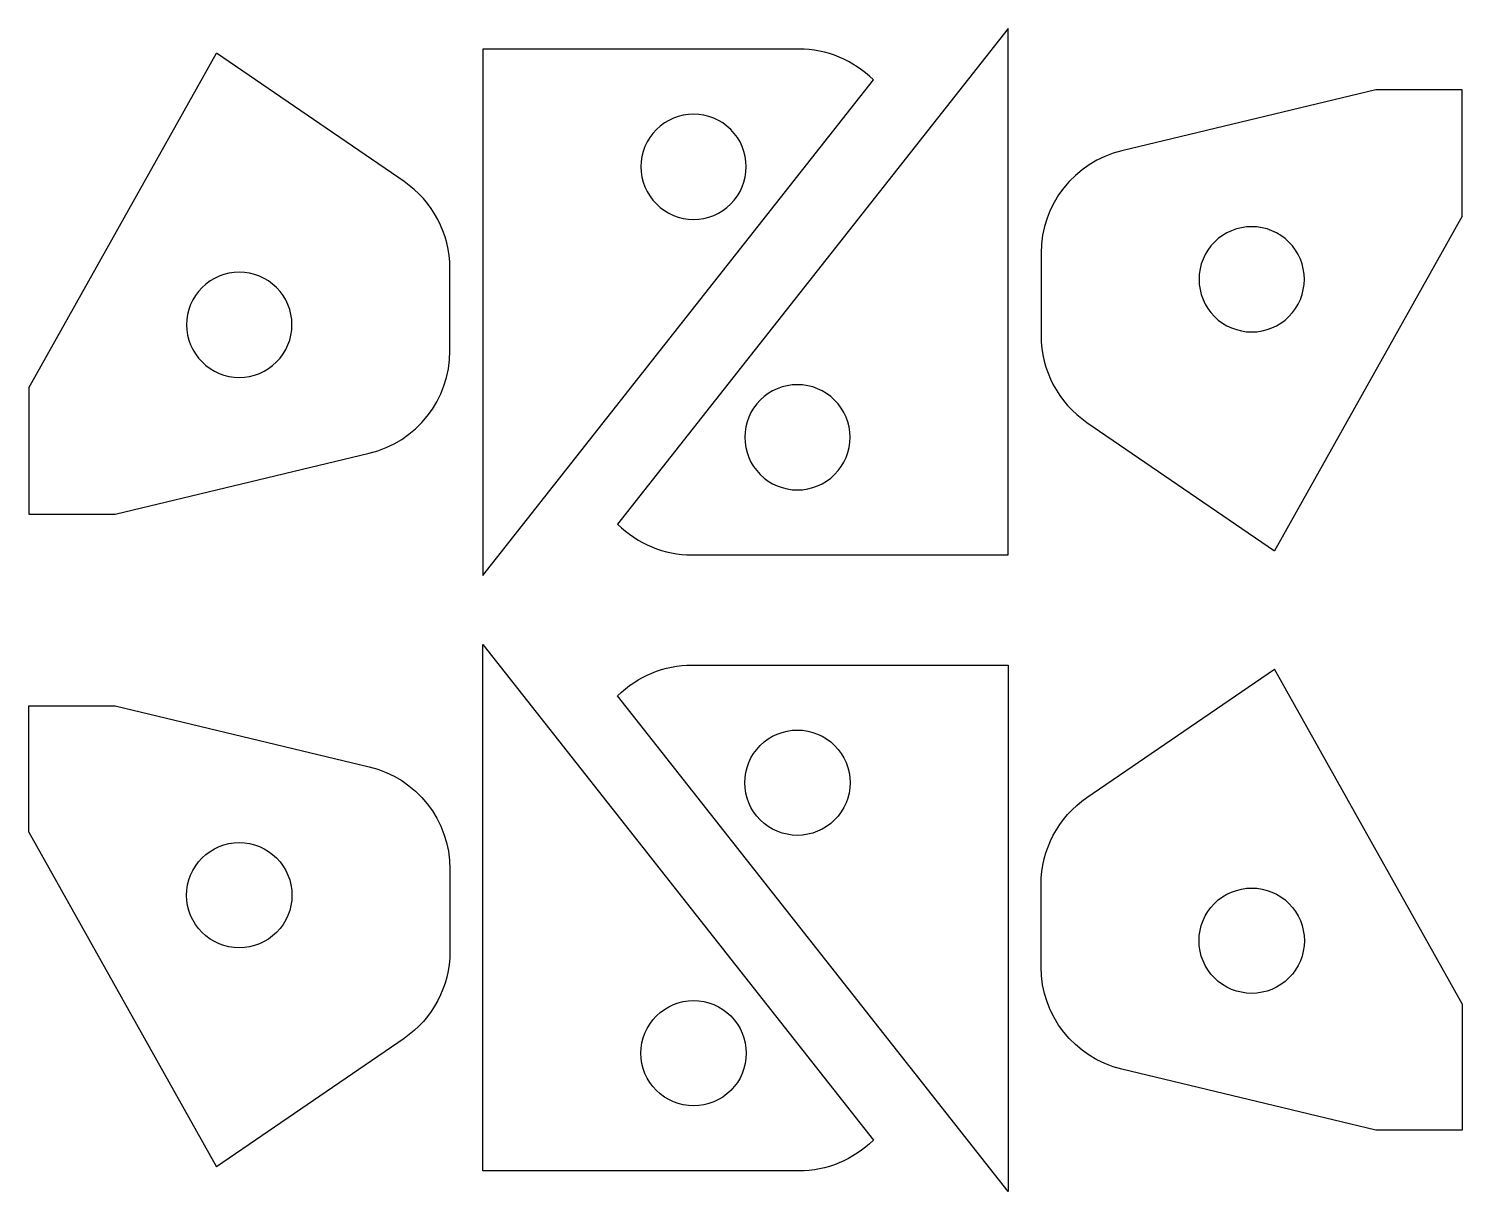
# Model space of a CAD drawing. Extents: x 6.4 to 74.5, y 42.5 to 97.7.
import ezdxf

# ---------------------------------------------------------------- set-up
doc = ezdxf.new("R2010")
doc.units = 0
doc.layers.get('0').update_dxf_attribs({"linetype": 'CONTINUOUS'})

msp = doc.modelspace()

# ---------------------------------------------------------------- linework, layer by layer
for points in [[(52.947, 72.696), (52.947, 97.696), (34.412, 74.161, 0.198912), (37.947, 72.696)], [(28.017, 96.726), (28.017, 71.726), (46.553, 95.261, 0.198912), (43.017, 96.726)], [(38.017, 93.636, 0.414214), (35.517, 91.136, 0.414214), (38.017, 88.636, 0.414214), (40.517, 91.136, 0.414214)], [(64.516, 83.291, 0.414214), (67.016, 85.791, 0.414214), (64.516, 88.291, 0.414214), (62.016, 85.791, 0.414214)], [(16.448, 86.131, 0.414214), (13.948, 83.631, 0.414214), (16.448, 81.131, 0.414214), (18.948, 83.631, 0.414214)], [(42.947, 75.786, 0.414214), (45.447, 78.286, 0.414214), (42.947, 80.786, 0.414214), (40.447, 78.286, 0.414214)], [(28.017, 43.441), (28.017, 68.441), (46.553, 44.905, -0.198912), (43.017, 43.441)], [(52.947, 67.47), (52.947, 42.47), (34.412, 66.006, -0.198912), (37.947, 67.47)], [(42.947, 64.38, -0.414214), (45.447, 61.88, -0.414214), (42.947, 59.38, -0.414214), (40.447, 61.88, -0.414214)], [(16.448, 54.036, -0.414214), (13.948, 56.536, -0.414214), (16.448, 59.036, -0.414214), (18.948, 56.536, -0.414214)], [(64.516, 56.875, -0.414214), (67.016, 54.375, -0.414214), (64.516, 51.875, -0.414214), (62.016, 54.375, -0.414214)], [(38.017, 46.531, -0.414214), (35.517, 49.031, -0.414214), (38.017, 51.531, -0.414214), (40.517, 49.031, -0.414214)]]:
    msp.add_lwpolyline(points, format="xyb", close=True)
for points in [[(6.448, 80.631), (15.36, 96.532)], [(74.516, 88.791), (65.605, 72.89)], [(74.516, 51.375), (65.605, 67.276)], [(6.448, 59.536), (15.36, 43.635)]]:
    msp.add_lwpolyline(points)
for points in [[(6.448, 80.631), (6.448, 74.631), (10.559, 74.631), (22.616, 77.527, 0.346735), (26.448, 82.389), (26.448, 86.306, 0.247535), (24.272, 90.433), (15.36, 96.532)], [(74.516, 88.791), (74.516, 94.791), (70.406, 94.791), (58.349, 91.895, 0.346735), (54.516, 87.033), (54.516, 83.116, 0.247535), (56.693, 78.99), (65.605, 72.89)], [(74.516, 51.375), (74.516, 45.375), (70.406, 45.375), (58.349, 48.272, -0.346735), (54.516, 53.133), (54.516, 57.051, -0.247535), (56.693, 61.177), (65.605, 67.276)], [(6.448, 59.536), (6.448, 65.536), (10.559, 65.536), (22.616, 62.639, -0.346735), (26.448, 57.778), (26.448, 53.86, -0.247535), (24.272, 49.734), (15.36, 43.635)]]:
    msp.add_lwpolyline(points, format="xyb")

doc.saveas('drawing.dxf')
